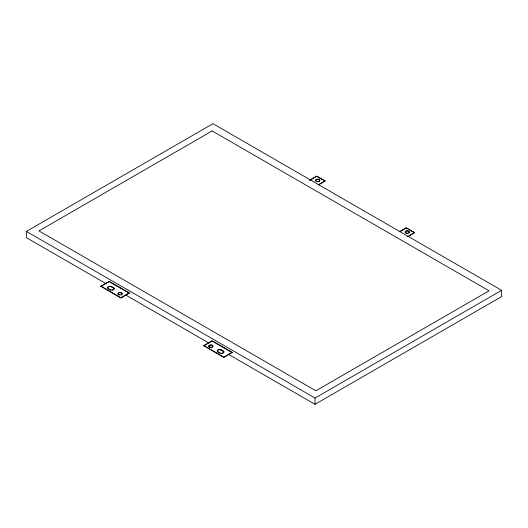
<?xml version="1.0" encoding="UTF-8"?>
<svg xmlns="http://www.w3.org/2000/svg" width="528" height="528" viewBox="0 0 528 528"><rect width="100%" height="100%" fill="white"/><g stroke="black" fill="none" stroke-linecap="round" stroke-linejoin="round"><path stroke-width="0.79" d="M106.418 283.873L26.4 237.673L26.4 231.396L212.969 123.684L501.6 290.327L501.6 296.604L315.031 404.316L228.584 354.407M100.861 286.169L109.223 281.338L129.307 292.934L120.938 298.056L100.861 286.169L120.938 297.766L129.307 292.934M100.861 286.46L109.223 281.629L129.307 293.225M309.738 180.068L316.708 176.042L325.076 180.873L318.8 184.787M309.738 180.358L313.916 177.943M315.315 177.137L316.708 176.332L325.076 181.163M318.1 184.899L325.076 180.873M399.254 231.752L406.223 227.726L414.592 232.558L407.623 236.867M399.953 231.64L406.223 228.017L414.592 232.848M203.762 345.583L212.131 340.751L232.208 352.341L223.839 357.463L203.762 345.583L223.839 357.172L232.208 352.341M203.762 345.873L212.131 341.042L232.208 352.631M407.623 236.584L414.592 232.558M26.4 231.396L315.031 398.039L501.6 290.327M111.738 286.651L113.408 287.621A2.369 1.366 0 0 1 113.408 289.549A2.369 1.366 0 0 1 110.062 289.549L108.392 288.585A2.369 1.366 0 0 1 108.392 286.651A2.369 1.366 0 0 1 111.738 286.651L111.738 286.942A2.369 1.366 0 0 0 108.392 286.942A2.369 1.366 0 0 0 108.392 288.875L109.507 289.522M221.331 349.932L223.007 350.896A2.369 1.366 0 0 1 223.007 352.829A2.369 1.366 0 0 1 219.661 352.829L217.985 351.859A2.369 1.366 0 0 1 217.985 349.932A2.369 1.366 0 0 1 221.331 349.932L221.331 350.216A2.369 1.366 0 0 0 218.216 350.104A2.369 1.366 0 0 0 217.609 351.866M110.702 286.348L114.279 288.413M125.71 295.007L208.58 342.857M220.73 349.873L224.301 351.932M315.031 398.039L315.031 404.316M223.007 350.896L223.007 351.186A2.369 1.366 0 0 1 223.384 352.836M219.661 352.829L217.985 351.859M113.408 287.621L113.408 287.912A2.369 1.366 0 0 1 112.345 290.195M110.062 289.549L110.062 289.839A2.369 1.366 0 0 0 111.124 290.195M119.064 294.98A2.072 1.195 0 0 1 118.516 293.179A2.072 1.195 0 0 1 121.691 293.179A2.072 1.195 0 0 1 121.136 294.98M209.411 347.2A2.072 1.195 0 0 1 209.411 345.51A2.072 1.195 0 0 1 212.342 345.51A2.072 1.195 0 0 1 212.342 347.2M211.913 347.391A2.072 1.195 0 0 1 209.84 347.391M223.007 353.12A2.369 1.366 0 0 1 220.15 353.331M405.808 233.086A2.072 1.195 0 0 1 405.808 231.396A2.072 1.195 0 0 1 408.738 231.396A2.072 1.195 0 0 1 408.738 233.086M407.807 233.396A2.072 1.195 0 0 1 406.237 233.277M316.292 181.401A2.072 1.195 0 0 1 316.292 179.711A2.072 1.195 0 0 1 319.216 179.711A2.072 1.195 0 0 1 319.216 181.401M318.787 181.592A2.072 1.195 0 0 1 316.721 181.592M212.131 130.931L38.947 230.914L315.869 390.793L489.053 290.809L212.131 130.931M209.84 347.101A2.072 1.195 0 0 0 212.942 346.064A2.072 1.195 0 0 0 209.84 345.028A2.072 1.195 0 0 0 209.84 347.101M119.064 294.69A2.072 1.195 0 0 0 122.173 293.66A2.072 1.195 0 0 0 119.064 292.624A2.072 1.195 0 0 0 119.064 294.69M406.237 232.987A2.072 1.195 0 0 0 409.339 231.95A2.072 1.195 0 0 0 406.237 230.914A2.072 1.195 0 0 0 406.237 232.987M316.292 181.117A2.072 1.195 0 0 0 319.75 180.576A2.072 1.195 0 0 0 317.216 179.117A2.072 1.195 0 0 0 316.292 181.117"/></g></svg>
